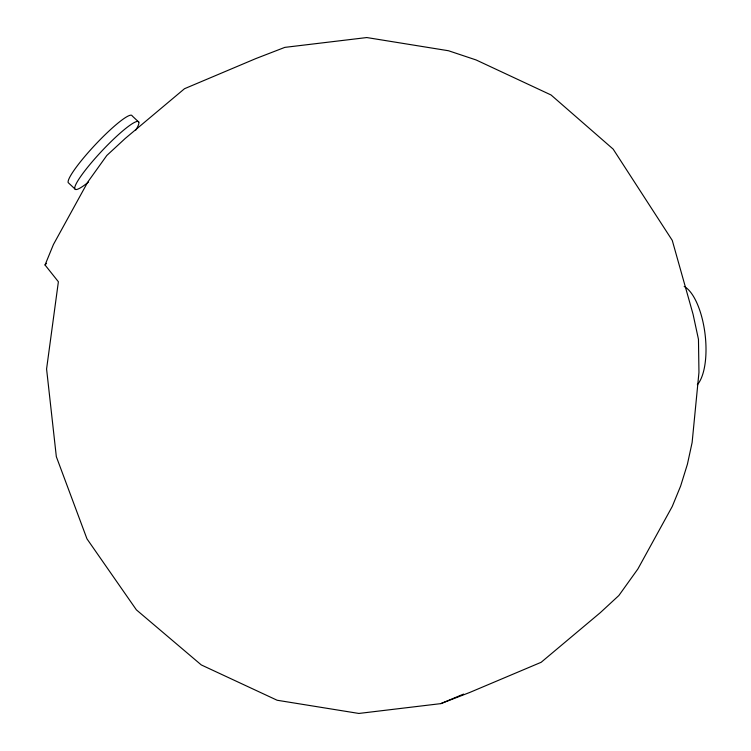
<?xml version="1.0" encoding="UTF-8"?>
<svg xmlns="http://www.w3.org/2000/svg" width="751" height="751" viewBox="0 0 751 751"><rect width="100%" height="100%" fill="white"/><g stroke="black" fill="none" stroke-linecap="round" stroke-linejoin="round"><path stroke-width="1.13" d="M45.032 264.981L53.424 244.526L87.792 182.024L106.811 155.476L125.304 138.391L184.511 88.712L255.866 58.569L284.817 47.379L366.798 37.55L448.516 50.749L476.106 59.958L551.046 94.973L613.154 149.111L672.258 240.386L693.07 314.275L698.468 339.339L698.956 372.402L692.122 442.508L687.418 464.202L680.641 486.019L672.248 506.474L637.881 568.976L618.862 595.524L600.368 612.609L541.161 662.288L469.807 692.431L440.856 703.621L358.865 713.45L277.147 700.251L201.268 664.917L136.4 609.868L86.966 538.842L56.334 456.683L46.581 368.994L58.381 281.747L45.032 264.981L46.543 263.301M440.856 703.621L463.536 694.093M138.804 122.131L132.185 115.907A46.337 6.684 -46.8 0 0 97.583 142.296A46.337 6.684 -46.8 0 0 68.191 182.606L74.809 188.83M88.515 182.024A46.337 6.684 -46.8 0 1 79.465 178.259A46.337 6.684 -46.8 0 1 122.122 131.425A46.337 6.684 -46.8 0 1 135.818 130.083M684.189 286.469A52.026 20.568 83.2 0 1 704.87 332.637A52.026 20.568 83.2 0 1 697.322 384.775"/></g></svg>
